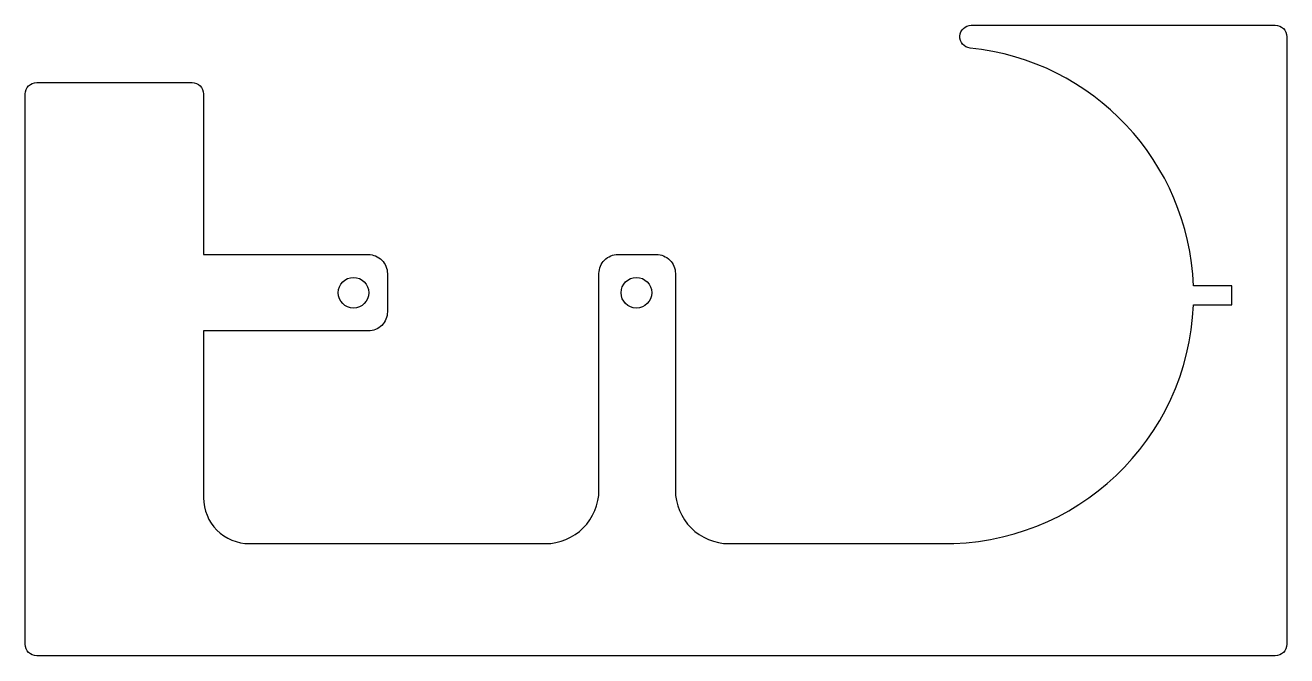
# Model space of a CAD drawing. Header units: millimetres. Extents: x -330 to 0, y 0 to 165.
import ezdxf

# ---------------------------------------------------------------- set-up
doc = ezdxf.new("R2010")
doc.units = ezdxf.units.MM
doc.layers.get('0').update_dxf_attribs({"linetype": 'CONTINUOUS'})

msp = doc.modelspace()

# ---------------------------------------------------------------- linework, layer by layer
msp.add_lwpolyline([(-82.83, 159.02, -0.95086), (-82.52, 165), (-3, 165, -0.414214), (0, 162), (0, 3, -0.414214), (-3, 0), (-327, 0, -0.414214), (-330, 3), (-330, 147.01, -0.414214), (-327, 150.01), (-286.36, 150.01, -0.414214), (-283.36, 147.01), (-283.36, 105), (-240.26, 105, -0.414214), (-235.26, 100), (-235.26, 90, -0.414214), (-240.26, 85), (-283.36, 85), (-283.36, 41.35, 0.414214), (-271.36, 29.35), (-193.92, 29.35, 0.414214), (-179.92, 43.35), (-179.92, 100.02, -0.414214), (-174.92, 105.02), (-164.93, 105.02, -0.414214), (-159.93, 100.02), (-159.93, 43.35, 0.414214), (-145.93, 29.35), (-90.39, 29.35, 0.407592), (-24.41, 91.84), (-14.41, 91.84), (-14.41, 96.84), (-24.41, 96.84, 0.374005)], format="xyb", close=True)
for centre in [(-244.13, 95), (-170.13, 95)]:
    msp.add_circle(centre, 4)

doc.saveas('drawing.dxf')
